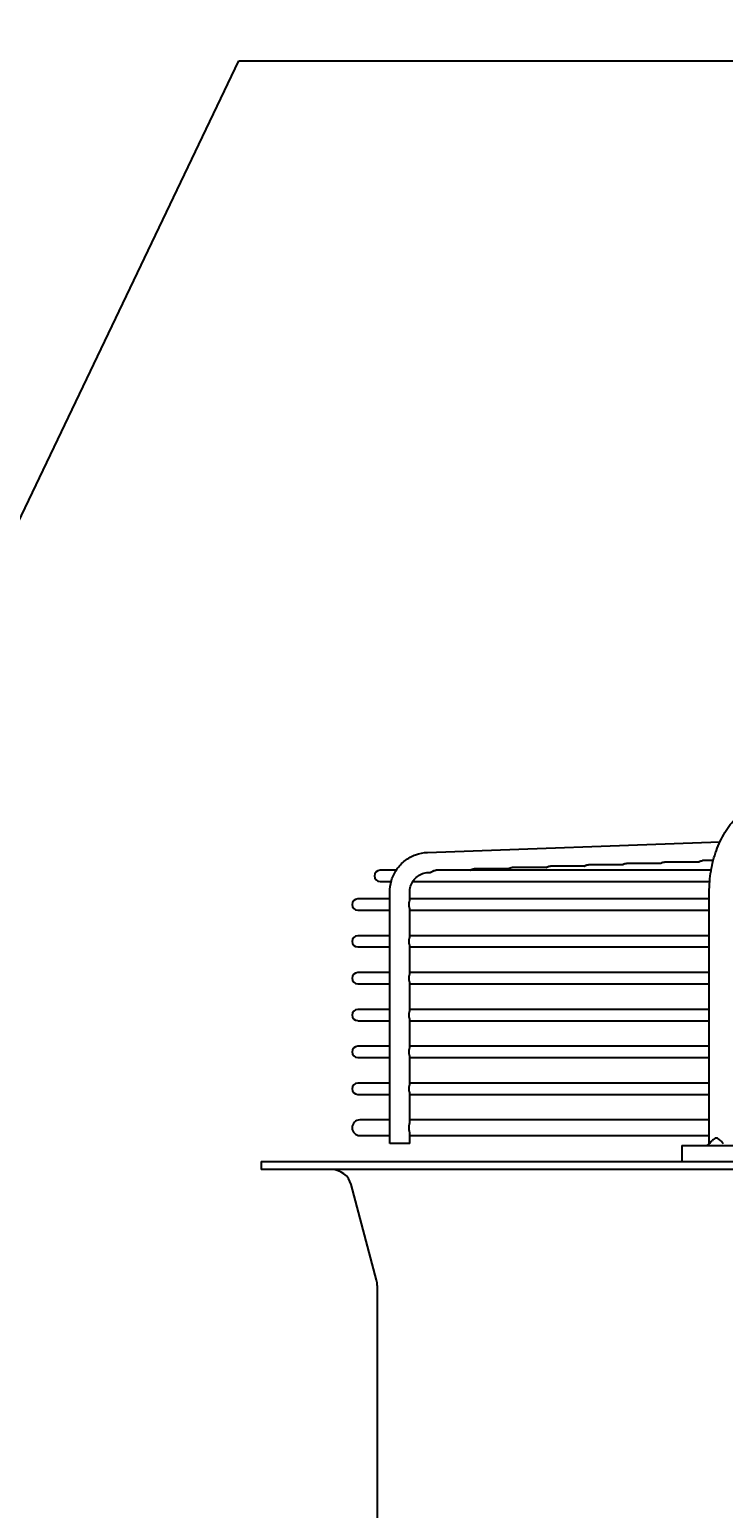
# Model space of a CAD drawing. Header units: millimetres. Extents: x 16200 to 32328, y 19251 to 29476.
# Drawn here: x 16529.91 to 16536.73, y 19600.61 to 19615.15 of the extents above; entities that cross this region are included whole.
import ezdxf

# ---------------------------------------------------------------- set-up
doc = ezdxf.new("R2010")
doc.units = ezdxf.units.MM
doc.header["$LTSCALE"] = 5
doc.layers.add('UNIT', color=6, linetype='Continuous')
doc.layers.add('WS-NO-CONTROL', color=3, linetype='Continuous')
doc.styles.add('SUBMITTAL', font='romans.shx', dxfattribs={"width": 0.75})
doc.dimstyles.new('SUBMITTAL', dxfattribs={"dimtxt": 0.09375, "dimasz": 0.09375, "dimexe": 0.03125, "dimexo": 0.0625, "dimgap": 0.0625, "dimtad": 0, "dimdec": 4, "dimzin": 4, "dimdsep": 46, "dimlunit": 4, "dimtxsty": 'SUBMITTAL', "dimcen": 0.09375, "dimclre": 6, "dimadec": 0, "dimazin": 0, "dimtfac": 1, "dimtdec": 0, "dimtofl": 0, "dimtmove": 0, "dimatfit": 3, "dimfxl": 0, "dimfrac": 2, "dimtolj": 1, "dimtzin": 4, "dimarcsym": 0})

# ---------------------------------------------------------------- blocks, each defined once
blk = doc.blocks.new('*D114')
at = {"layer": 'WS-NO-CONTROL', "color": 6, "lineweight": -2}
for p, q in [((16518.623, 19596.089), (16518.623, 19622.446)), ((16525.393, 19595.712), (16525.393, 19622.446))]:
    blk.add_line(p, q, dxfattribs=at)
at = {"layer": 'WS-NO-CONTROL', "color": 3, "lineweight": -2}
for p, q in [((16514.073, 19619.846), (16509.523, 19619.846)), ((16529.943, 19619.846), (16534.493, 19619.846))]:
    blk.add_line(p, q, dxfattribs=at)
at = {"layer": 'WS-NO-CONTROL', "color": 3}
for points in [[(16514.073, 19620.604), (16514.073, 19619.088), (16518.623, 19619.846)], [(16529.943, 19620.604), (16529.943, 19619.088), (16525.393, 19619.846)]]:
    blk.add_solid(points, dxfattribs=at)
at = {"layer": 'WS-NO-CONTROL', "color": 3, "insert": (16498.473, 19619.846), "char_height": 4.55, "attachment_point": 5, "style": 'SUBMITTAL'}
blk.add_mtext('\\A1;6 3/4"', dxfattribs=at)

msp = doc.modelspace()

# ---------------------------------------------------------------- linework, layer by layer
at = {"layer": 'UNIT'}
for p, q in [((16533.823, 19607.0623), (16536.6982, 19607.1663)), ((16533.5171, 19606.8869), (16533.3586, 19606.8869)), ((16533.8301, 19606.8656), (16533.8523, 19606.8664)), ((16536.6118, 19606.8869), (16533.9087, 19606.8869)), ((16534.6164, 19606.9004), (16534.2829, 19606.9004)), ((16534.9906, 19606.9139), (16534.6571, 19606.9139)), ((16535.3647, 19606.9274), (16535.0313, 19606.9274)), ((16535.7389, 19606.9409), (16535.4055, 19606.9409)), ((16536.1131, 19606.9544), (16535.7797, 19606.9544)), ((16536.4873, 19606.9679), (16536.1539, 19606.9679)), ((16536.6323, 19606.9814), (16536.5281, 19606.9814)), ((16533.3586, 19606.7767), (16533.4676, 19606.7767)), ((16533.6803, 19606.7767), (16536.5975, 19606.7767)), ((16533.4529, 19606.605), (16533.1381, 19606.605)), ((16533.4529, 19604.1995), (16533.4529, 19606.6689)), ((16533.6497, 19606.589), (16533.6497, 19606.6689)), ((16536.593, 19606.605), (16533.6497, 19606.605)), ((16536.593, 19604.1995), (16536.593, 19606.6689)), ((16533.1381, 19606.4948), (16533.4529, 19606.4948)), ((16533.6497, 19606.2268), (16533.6497, 19606.5107)), ((16533.6497, 19606.4948), (16536.593, 19606.4948)), ((16533.4529, 19606.2428), (16533.1381, 19606.2428)), ((16533.1381, 19606.1326), (16533.4529, 19606.1326)), ((16536.593, 19606.2428), (16533.6497, 19606.2428)), ((16533.6497, 19605.8646), (16533.6497, 19606.1485)), ((16533.6497, 19606.1326), (16536.593, 19606.1326)), ((16533.4529, 19605.8806), (16533.1381, 19605.8806)), ((16536.593, 19605.8806), (16533.6497, 19605.8806)), ((16533.1381, 19605.7704), (16533.4529, 19605.7704)), ((16533.6497, 19605.5024), (16533.6497, 19605.7863)), ((16533.6497, 19605.7704), (16536.593, 19605.7704)), ((16533.4529, 19605.5184), (16533.1381, 19605.5184)), ((16533.1381, 19605.4081), (16533.4529, 19605.4081)), ((16536.593, 19605.5184), (16533.6497, 19605.5184)), ((16533.6497, 19605.1402), (16533.6497, 19605.4241)), ((16533.6497, 19605.4081), (16536.593, 19605.4081)), ((16533.4529, 19605.1562), (16533.1381, 19605.1562)), ((16536.593, 19605.1562), (16533.6497, 19605.1562)), ((16533.1381, 19605.0459), (16533.4529, 19605.0459)), ((16533.6497, 19604.778), (16533.6497, 19605.0619)), ((16533.6497, 19605.0459), (16536.593, 19605.0459)), ((16533.4529, 19604.794), (16533.1381, 19604.794)), ((16533.1381, 19604.6837), (16533.4529, 19604.6837)), ((16536.593, 19604.794), (16533.6497, 19604.794)), ((16533.6497, 19604.4023), (16533.6497, 19604.6997)), ((16533.6497, 19604.6837), (16536.593, 19604.6837)), ((16533.4529, 19604.4318), (16533.1598, 19604.4318)), ((16536.593, 19604.4318), (16533.6497, 19604.4318)), ((16533.1598, 19604.2782), (16533.4529, 19604.2782)), ((16533.6497, 19604.1995), (16533.6497, 19604.3077)), ((16533.6497, 19604.2782), (16536.593, 19604.2782)), ((16533.6497, 19604.1995), (16533.4529, 19604.1995)), ((16536.3231, 19604.1798), (16538.5502, 19604.1798)), ((16536.3231, 19604.1798), (16536.3231, 19604.0223)), ((16532.1893, 19604.0223), (16565.9294, 19604.0223)), ((16532.1893, 19604.0223), (16532.1893, 19603.9436)), ((16565.9294, 19603.9436), (16532.1893, 19603.9436)), ((16533.3244, 19602.8558), (16533.0733, 19603.7974)), ((16533.331, 19602.8051), (16533.331, 19600.0641))]:
    msp.add_line(p, q, dxfattribs=at)
for centre, radius, start, end in [((16533.3586, 19606.8318), 0.0551, 90, 270), ((16533.1381, 19606.5499), 0.0551, 90, 270), ((16533.1381, 19606.1877), 0.0551, 90, 270), ((16533.1381, 19605.8255), 0.0551, 90, 270), ((16533.1381, 19605.4633), 0.0551, 90, 270), ((16533.1381, 19605.1011), 0.0551, 90, 270), ((16533.1381, 19604.7389), 0.0551, 90, 270), ((16533.1598, 19604.355), 0.0768, 90, 270), ((16532.8831, 19603.7467), 0.1969, 14.93142, 90), ((16533.1342, 19602.8051), 0.1969, 0, 14.93142)]:
    msp.add_arc(centre, radius, start, end, dxfattribs=at)
for points, knots in [([(16536.593, 19606.6689), (16536.593, 19606.7044), (16536.5945, 19606.7403), (16536.5974, 19606.7757), (16536.6004, 19606.8112), (16536.6048, 19606.8461), (16536.6107, 19606.8808), (16536.6167, 19606.9154), (16536.6241, 19606.9498), (16536.6328, 19606.9833), (16536.6416, 19607.0167), (16536.6517, 19607.0493), (16536.6632, 19607.081), (16536.6746, 19607.1128), (16536.6875, 19607.1438), (16536.7016, 19607.1734), (16536.7156, 19607.203), (16536.7308, 19607.2313), (16536.7472, 19607.2583), (16536.7637, 19607.2854), (16536.7813, 19607.3112), (16536.7999, 19607.3354), (16536.8185, 19607.3595), (16536.8379, 19607.382), (16536.8584, 19607.4029), (16536.8788, 19607.4237), (16536.9002, 19607.443), (16536.9223, 19607.4603), (16536.9443, 19607.4777), (16536.967, 19607.4931), (16536.9903, 19607.5066), (16537.0136, 19607.5201), (16537.0377, 19607.5318), (16537.062, 19607.5413), (16537.0863, 19607.5509), (16537.1108, 19607.5583), (16537.1357, 19607.5638), (16537.1607, 19607.5692), (16537.186, 19607.5726), (16537.2111, 19607.5738)], [0, 0, 0, 0, 0.076921, 0.076921, 0.076921, 0.1538421, 0.1538421, 0.1538421, 0.2307631, 0.2307631, 0.2307631, 0.3076842, 0.3076842, 0.3076842, 0.3846052, 0.3846052, 0.3846052, 0.4615263, 0.4615263, 0.4615263, 0.5384473, 0.5384473, 0.5384473, 0.6153684, 0.6153684, 0.6153684, 0.6922894, 0.6922894, 0.6922894, 0.7692105, 0.7692105, 0.7692105, 0.8461315, 0.8461315, 0.8461315, 0.9230526, 0.9230526, 0.9230526, 1, 1, 1, 1]), ([(16533.4529, 19606.6689), (16533.4529, 19606.7088), (16533.4589, 19606.7488), (16533.4823, 19606.8252), (16533.4997, 19606.8616), (16533.5446, 19606.9274), (16533.572, 19606.9569), (16533.6345, 19607.006), (16533.6696, 19607.0256), (16533.744, 19607.0531), (16533.7834, 19607.0609), (16533.823, 19607.0623)], [1.5707963, 1.5707963, 1.5707963, 1.5707963, 1.8779743, 1.8779743, 2.1851522, 2.1851522, 2.4923302, 2.4923302, 2.7995081, 2.7995081, 3.1066861, 3.1066861, 3.1066861, 3.1066861]), ([(16533.6497, 19606.6689), (16533.6497, 19606.6894), (16533.6528, 19606.7098), (16533.6647, 19606.7488), (16533.6736, 19606.7672), (16533.696, 19606.8001), (16533.7096, 19606.8147), (16533.7402, 19606.8387), (16533.7571, 19606.8481), (16533.7927, 19606.8612), (16533.8114, 19606.8649), (16533.8301, 19606.8656)], [1.5707963, 1.5707963, 1.5707963, 1.5707963, 1.8779743, 1.8779743, 2.1851522, 2.1851522, 2.4923302, 2.4923302, 2.7995081, 2.7995081, 3.1066861, 3.1066861, 3.1066861, 3.1066861]), ([(16533.8523, 19606.8664), (16533.8525, 19606.8664), (16533.8527, 19606.8664), (16533.8529, 19606.8664), (16533.8531, 19606.8665), (16533.8534, 19606.8665), (16533.8537, 19606.8666), (16533.8542, 19606.8667), (16533.8548, 19606.8668), (16533.8555, 19606.867), (16533.8561, 19606.8672), (16533.8568, 19606.8675), (16533.8575, 19606.8678), (16533.8582, 19606.8681), (16533.8589, 19606.8684), (16533.8597, 19606.8688), (16533.8604, 19606.8692), (16533.8612, 19606.8696), (16533.862, 19606.8701), (16533.8628, 19606.8705), (16533.8637, 19606.871), (16533.8645, 19606.8715), (16533.8654, 19606.8719), (16533.8663, 19606.8724), (16533.8672, 19606.8729), (16533.868, 19606.8735), (16533.8689, 19606.874), (16533.8699, 19606.8745), (16533.8708, 19606.875), (16533.8717, 19606.8755), (16533.8727, 19606.876), (16533.8736, 19606.8766), (16533.8745, 19606.8771), (16533.8755, 19606.8776), (16533.8765, 19606.8781), (16533.8774, 19606.8786), (16533.8784, 19606.879), (16533.8794, 19606.8795), (16533.8804, 19606.88), (16533.8814, 19606.8804), (16533.8823, 19606.8809), (16533.8833, 19606.8813), (16533.8843, 19606.8817), (16533.8853, 19606.8821), (16533.8863, 19606.8825), (16533.8873, 19606.8829), (16533.8883, 19606.8832), (16533.8894, 19606.8836), (16533.8904, 19606.8839), (16533.8914, 19606.8842), (16533.8924, 19606.8845), (16533.8934, 19606.8848), (16533.8944, 19606.8851), (16533.8954, 19606.8853), (16533.8964, 19606.8855), (16533.8974, 19606.8858), (16533.8985, 19606.886), (16533.8995, 19606.8861), (16533.9005, 19606.8863), (16533.9015, 19606.8864), (16533.9025, 19606.8866), (16533.9035, 19606.8867), (16533.9044, 19606.8868), (16533.9054, 19606.8868), (16533.9064, 19606.8869), (16533.9074, 19606.8869), (16533.9083, 19606.8869), (16533.9085, 19606.8869), (16533.9086, 19606.8869), (16533.9087, 19606.8869)], [0.00401292, 0.00401292, 0.00401292, 0.00401292, 0.01219512, 0.01219512, 0.01219512, 0.02439024, 0.02439024, 0.02439024, 0.04878049, 0.04878049, 0.04878049, 0.07317073, 0.07317073, 0.07317073, 0.09756098, 0.09756098, 0.09756098, 0.12195122, 0.12195122, 0.12195122, 0.14634146, 0.14634146, 0.14634146, 0.17073171, 0.17073171, 0.17073171, 0.19512195, 0.19512195, 0.19512195, 0.2195122, 0.2195122, 0.2195122, 0.24390244, 0.24390244, 0.24390244, 0.26829268, 0.26829268, 0.26829268, 0.29268293, 0.29268293, 0.29268293, 0.31707317, 0.31707317, 0.31707317, 0.34146341, 0.34146341, 0.34146341, 0.36585366, 0.36585366, 0.36585366, 0.3902439, 0.3902439, 0.3902439, 0.41463415, 0.41463415, 0.41463415, 0.43902439, 0.43902439, 0.43902439, 0.46341463, 0.46341463, 0.46341463, 0.48780488, 0.48780488, 0.48780488, 0.51219512, 0.51219512, 0.51219512, 0.51549915, 0.51549915, 0.51549915, 0.51549915]), ([(16534.2422, 19606.8869), (16534.2428, 19606.8873), (16534.2434, 19606.8876), (16534.2441, 19606.888), (16534.245, 19606.8885), (16534.2459, 19606.889), (16534.2469, 19606.8896), (16534.2478, 19606.8901), (16534.2488, 19606.8906), (16534.2497, 19606.8911), (16534.2507, 19606.8916), (16534.2516, 19606.8921), (16534.2526, 19606.8925), (16534.2536, 19606.893), (16534.2546, 19606.8935), (16534.2556, 19606.8939), (16534.2566, 19606.8944), (16534.2575, 19606.8948), (16534.2585, 19606.8952), (16534.2595, 19606.8956), (16534.2605, 19606.896), (16534.2615, 19606.8964), (16534.2626, 19606.8967), (16534.2636, 19606.8971), (16534.2646, 19606.8974), (16534.2656, 19606.8977), (16534.2666, 19606.898), (16534.2676, 19606.8983), (16534.2686, 19606.8986), (16534.2696, 19606.8988), (16534.2706, 19606.899), (16534.2716, 19606.8993), (16534.2726, 19606.8995), (16534.2737, 19606.8996), (16534.2747, 19606.8998), (16534.2757, 19606.8999), (16534.2767, 19606.9001), (16534.2776, 19606.9002), (16534.2786, 19606.9003), (16534.2796, 19606.9003), (16534.2806, 19606.9004), (16534.2816, 19606.9004), (16534.2825, 19606.9004), (16534.2827, 19606.9004), (16534.2828, 19606.9004), (16534.2829, 19606.9004)], [0.1782737, 0.1782737, 0.1782737, 0.1782737, 0.19512195, 0.19512195, 0.19512195, 0.2195122, 0.2195122, 0.2195122, 0.24390244, 0.24390244, 0.24390244, 0.26829268, 0.26829268, 0.26829268, 0.29268293, 0.29268293, 0.29268293, 0.31707317, 0.31707317, 0.31707317, 0.34146341, 0.34146341, 0.34146341, 0.36585366, 0.36585366, 0.36585366, 0.3902439, 0.3902439, 0.3902439, 0.41463415, 0.41463415, 0.41463415, 0.43902439, 0.43902439, 0.43902439, 0.46341463, 0.46341463, 0.46341463, 0.48780488, 0.48780488, 0.48780488, 0.51219512, 0.51219512, 0.51219512, 0.5155129, 0.5155129, 0.5155129, 0.5155129]), ([(16534.6164, 19606.9004), (16534.617, 19606.9008), (16534.6177, 19606.9012), (16534.6183, 19606.9015), (16534.6192, 19606.902), (16534.6201, 19606.9026), (16534.6211, 19606.9031), (16534.622, 19606.9036), (16534.623, 19606.9041), (16534.6239, 19606.9046), (16534.6249, 19606.9051), (16534.6259, 19606.9056), (16534.6268, 19606.906), (16534.6278, 19606.9065), (16534.6288, 19606.907), (16534.6298, 19606.9074), (16534.6308, 19606.9079), (16534.6318, 19606.9083), (16534.6328, 19606.9087), (16534.6338, 19606.9091), (16534.6348, 19606.9095), (16534.6358, 19606.9099), (16534.6368, 19606.9102), (16534.6378, 19606.9106), (16534.6388, 19606.9109), (16534.6398, 19606.9112), (16534.6408, 19606.9115), (16534.6418, 19606.9118), (16534.6428, 19606.9121), (16534.6438, 19606.9123), (16534.6448, 19606.9125), (16534.6458, 19606.9128), (16534.6468, 19606.9129), (16534.6479, 19606.9131), (16534.6489, 19606.9133), (16534.6499, 19606.9134), (16534.6508, 19606.9136), (16534.6518, 19606.9137), (16534.6528, 19606.9138), (16534.6538, 19606.9138), (16534.6548, 19606.9139), (16534.6558, 19606.9139), (16534.6567, 19606.9139), (16534.6569, 19606.9139), (16534.657, 19606.9139), (16534.6571, 19606.9139)], [0.17792949, 0.17792949, 0.17792949, 0.17792949, 0.19512195, 0.19512195, 0.19512195, 0.2195122, 0.2195122, 0.2195122, 0.24390244, 0.24390244, 0.24390244, 0.26829268, 0.26829268, 0.26829268, 0.29268293, 0.29268293, 0.29268293, 0.31707317, 0.31707317, 0.31707317, 0.34146341, 0.34146341, 0.34146341, 0.36585366, 0.36585366, 0.36585366, 0.3902439, 0.3902439, 0.3902439, 0.41463415, 0.41463415, 0.41463415, 0.43902439, 0.43902439, 0.43902439, 0.46341463, 0.46341463, 0.46341463, 0.48780488, 0.48780488, 0.48780488, 0.51219512, 0.51219512, 0.51219512, 0.51552666, 0.51552666, 0.51552666, 0.51552666]), ([(16534.9906, 19606.9139), (16534.9912, 19606.9143), (16534.9919, 19606.9147), (16534.9925, 19606.915), (16534.9934, 19606.9156), (16534.9944, 19606.9161), (16534.9953, 19606.9166), (16534.9962, 19606.9171), (16534.9972, 19606.9176), (16534.9981, 19606.9181), (16534.9991, 19606.9186), (16535.0001, 19606.9191), (16535.001, 19606.9196), (16535.002, 19606.92), (16535.003, 19606.9205), (16535.004, 19606.9209), (16535.005, 19606.9214), (16535.006, 19606.9218), (16535.007, 19606.9222), (16535.008, 19606.9226), (16535.009, 19606.923), (16535.01, 19606.9234), (16535.011, 19606.9237), (16535.012, 19606.9241), (16535.013, 19606.9244), (16535.014, 19606.9247), (16535.015, 19606.925), (16535.016, 19606.9253), (16535.017, 19606.9256), (16535.018, 19606.9258), (16535.019, 19606.926), (16535.02, 19606.9262), (16535.021, 19606.9264), (16535.0221, 19606.9266), (16535.0231, 19606.9268), (16535.0241, 19606.9269), (16535.025, 19606.927), (16535.026, 19606.9272), (16535.027, 19606.9273), (16535.028, 19606.9273), (16535.029, 19606.9274), (16535.03, 19606.9274), (16535.0309, 19606.9274), (16535.031, 19606.9274), (16535.0312, 19606.9274), (16535.0313, 19606.9274)], [0.17758438, 0.17758438, 0.17758438, 0.17758438, 0.19512195, 0.19512195, 0.19512195, 0.2195122, 0.2195122, 0.2195122, 0.24390244, 0.24390244, 0.24390244, 0.26829268, 0.26829268, 0.26829268, 0.29268293, 0.29268293, 0.29268293, 0.31707317, 0.31707317, 0.31707317, 0.34146341, 0.34146341, 0.34146341, 0.36585366, 0.36585366, 0.36585366, 0.3902439, 0.3902439, 0.3902439, 0.41463415, 0.41463415, 0.41463415, 0.43902439, 0.43902439, 0.43902439, 0.46341463, 0.46341463, 0.46341463, 0.48780488, 0.48780488, 0.48780488, 0.51219512, 0.51219512, 0.51219512, 0.51554043, 0.51554043, 0.51554043, 0.51554043]), ([(16535.3647, 19606.9274), (16535.3654, 19606.9278), (16535.3661, 19606.9282), (16535.3667, 19606.9286), (16535.3676, 19606.9291), (16535.3686, 19606.9296), (16535.3695, 19606.9301), (16535.3705, 19606.9306), (16535.3714, 19606.9311), (16535.3724, 19606.9316), (16535.3733, 19606.9321), (16535.3743, 19606.9326), (16535.3753, 19606.9331), (16535.3762, 19606.9335), (16535.3772, 19606.934), (16535.3782, 19606.9344), (16535.3792, 19606.9349), (16535.3802, 19606.9353), (16535.3812, 19606.9357), (16535.3822, 19606.9361), (16535.3832, 19606.9365), (16535.3842, 19606.9369), (16535.3852, 19606.9372), (16535.3862, 19606.9376), (16535.3872, 19606.9379), (16535.3882, 19606.9382), (16535.3892, 19606.9385), (16535.3902, 19606.9388), (16535.3912, 19606.9391), (16535.3922, 19606.9393), (16535.3932, 19606.9395), (16535.3942, 19606.9397), (16535.3952, 19606.9399), (16535.3962, 19606.9401), (16535.3973, 19606.9403), (16535.3983, 19606.9404), (16535.3992, 19606.9405), (16535.4002, 19606.9407), (16535.4012, 19606.9407), (16535.4022, 19606.9408), (16535.4032, 19606.9409), (16535.4041, 19606.9409), (16535.4051, 19606.9409), (16535.4052, 19606.9409), (16535.4054, 19606.9409), (16535.4055, 19606.9409)], [0.17723839, 0.17723839, 0.17723839, 0.17723839, 0.19512195, 0.19512195, 0.19512195, 0.2195122, 0.2195122, 0.2195122, 0.24390244, 0.24390244, 0.24390244, 0.26829268, 0.26829268, 0.26829268, 0.29268293, 0.29268293, 0.29268293, 0.31707317, 0.31707317, 0.31707317, 0.34146341, 0.34146341, 0.34146341, 0.36585366, 0.36585366, 0.36585366, 0.3902439, 0.3902439, 0.3902439, 0.41463415, 0.41463415, 0.41463415, 0.43902439, 0.43902439, 0.43902439, 0.46341463, 0.46341463, 0.46341463, 0.48780488, 0.48780488, 0.48780488, 0.51219512, 0.51219512, 0.51219512, 0.5155542, 0.5155542, 0.5155542, 0.5155542]), ([(16535.7389, 19606.9409), (16535.7396, 19606.9413), (16535.7403, 19606.9417), (16535.7409, 19606.9421), (16535.7419, 19606.9426), (16535.7428, 19606.9431), (16535.7437, 19606.9436), (16535.7447, 19606.9441), (16535.7456, 19606.9446), (16535.7466, 19606.9451), (16535.7475, 19606.9456), (16535.7485, 19606.9461), (16535.7495, 19606.9466), (16535.7504, 19606.947), (16535.7514, 19606.9475), (16535.7524, 19606.9479), (16535.7534, 19606.9484), (16535.7544, 19606.9488), (16535.7554, 19606.9492), (16535.7564, 19606.9496), (16535.7574, 19606.95), (16535.7584, 19606.9504), (16535.7594, 19606.9507), (16535.7604, 19606.9511), (16535.7614, 19606.9514), (16535.7624, 19606.9517), (16535.7634, 19606.952), (16535.7644, 19606.9523), (16535.7654, 19606.9526), (16535.7664, 19606.9528), (16535.7674, 19606.953), (16535.7684, 19606.9532), (16535.7694, 19606.9534), (16535.7704, 19606.9536), (16535.7714, 19606.9538), (16535.7724, 19606.9539), (16535.7734, 19606.954), (16535.7744, 19606.9542), (16535.7754, 19606.9542), (16535.7764, 19606.9543), (16535.7774, 19606.9544), (16535.7783, 19606.9544), (16535.7793, 19606.9544), (16535.7794, 19606.9544), (16535.7796, 19606.9544), (16535.7797, 19606.9544)], [0.17689154, 0.17689154, 0.17689154, 0.17689154, 0.19512195, 0.19512195, 0.19512195, 0.2195122, 0.2195122, 0.2195122, 0.24390244, 0.24390244, 0.24390244, 0.26829268, 0.26829268, 0.26829268, 0.29268293, 0.29268293, 0.29268293, 0.31707317, 0.31707317, 0.31707317, 0.34146341, 0.34146341, 0.34146341, 0.36585366, 0.36585366, 0.36585366, 0.3902439, 0.3902439, 0.3902439, 0.41463415, 0.41463415, 0.41463415, 0.43902439, 0.43902439, 0.43902439, 0.46341463, 0.46341463, 0.46341463, 0.48780488, 0.48780488, 0.48780488, 0.51219512, 0.51219512, 0.51219512, 0.51556798, 0.51556798, 0.51556798, 0.51556798]), ([(16536.1131, 19606.9544), (16536.1138, 19606.9548), (16536.1145, 19606.9552), (16536.1152, 19606.9556), (16536.1161, 19606.9561), (16536.117, 19606.9566), (16536.1179, 19606.9571), (16536.1189, 19606.9576), (16536.1198, 19606.9581), (16536.1208, 19606.9586), (16536.1217, 19606.9591), (16536.1227, 19606.9596), (16536.1237, 19606.9601), (16536.1247, 19606.9605), (16536.1256, 19606.961), (16536.1266, 19606.9614), (16536.1276, 19606.9619), (16536.1286, 19606.9623), (16536.1296, 19606.9627), (16536.1306, 19606.9631), (16536.1316, 19606.9635), (16536.1326, 19606.9639), (16536.1336, 19606.9642), (16536.1346, 19606.9646), (16536.1356, 19606.9649), (16536.1366, 19606.9652), (16536.1376, 19606.9655), (16536.1386, 19606.9658), (16536.1396, 19606.966), (16536.1406, 19606.9663), (16536.1416, 19606.9665), (16536.1426, 19606.9667), (16536.1436, 19606.9669), (16536.1446, 19606.9671), (16536.1456, 19606.9673), (16536.1466, 19606.9674), (16536.1476, 19606.9675), (16536.1486, 19606.9677), (16536.1496, 19606.9677), (16536.1506, 19606.9678), (16536.1516, 19606.9679), (16536.1525, 19606.9679), (16536.1535, 19606.9679), (16536.1536, 19606.9679), (16536.1538, 19606.9679), (16536.1539, 19606.9679)], [0.17654387, 0.17654387, 0.17654387, 0.17654387, 0.19512195, 0.19512195, 0.19512195, 0.2195122, 0.2195122, 0.2195122, 0.24390244, 0.24390244, 0.24390244, 0.26829268, 0.26829268, 0.26829268, 0.29268293, 0.29268293, 0.29268293, 0.31707317, 0.31707317, 0.31707317, 0.34146341, 0.34146341, 0.34146341, 0.36585366, 0.36585366, 0.36585366, 0.3902439, 0.3902439, 0.3902439, 0.41463415, 0.41463415, 0.41463415, 0.43902439, 0.43902439, 0.43902439, 0.46341463, 0.46341463, 0.46341463, 0.48780488, 0.48780488, 0.48780488, 0.51219512, 0.51219512, 0.51219512, 0.51558176, 0.51558176, 0.51558176, 0.51558176]), ([(16536.4873, 19606.9679), (16536.488, 19606.9683), (16536.4887, 19606.9687), (16536.4894, 19606.9691), (16536.4903, 19606.9696), (16536.4912, 19606.9701), (16536.4922, 19606.9706), (16536.4931, 19606.9711), (16536.494, 19606.9716), (16536.495, 19606.9721), (16536.496, 19606.9726), (16536.4969, 19606.9731), (16536.4979, 19606.9736), (16536.4989, 19606.9741), (16536.4999, 19606.9745), (16536.5008, 19606.975), (16536.5018, 19606.9754), (16536.5028, 19606.9758), (16536.5038, 19606.9762), (16536.5048, 19606.9766), (16536.5058, 19606.977), (16536.5068, 19606.9774), (16536.5078, 19606.9777), (16536.5088, 19606.9781), (16536.5098, 19606.9784), (16536.5108, 19606.9787), (16536.5118, 19606.979), (16536.5128, 19606.9793), (16536.5138, 19606.9795), (16536.5148, 19606.9798), (16536.5158, 19606.98), (16536.5168, 19606.9802), (16536.5178, 19606.9804), (16536.5188, 19606.9806), (16536.5198, 19606.9808), (16536.5208, 19606.9809), (16536.5218, 19606.981), (16536.5228, 19606.9811), (16536.5238, 19606.9812), (16536.5248, 19606.9813), (16536.5258, 19606.9814), (16536.5267, 19606.9814), (16536.5277, 19606.9814), (16536.5278, 19606.9814), (16536.5279, 19606.9814), (16536.5281, 19606.9814)], [0.1761954, 0.1761954, 0.1761954, 0.1761954, 0.19512195, 0.19512195, 0.19512195, 0.2195122, 0.2195122, 0.2195122, 0.24390244, 0.24390244, 0.24390244, 0.26829268, 0.26829268, 0.26829268, 0.29268293, 0.29268293, 0.29268293, 0.31707317, 0.31707317, 0.31707317, 0.34146341, 0.34146341, 0.34146341, 0.36585366, 0.36585366, 0.36585366, 0.3902439, 0.3902439, 0.3902439, 0.41463415, 0.41463415, 0.41463415, 0.43902439, 0.43902439, 0.43902439, 0.46341463, 0.46341463, 0.46341463, 0.48780488, 0.48780488, 0.48780488, 0.51219512, 0.51219512, 0.51219512, 0.51559553, 0.51559553, 0.51559553, 0.51559553]), ([(16533.6427, 19606.5499), (16533.6427, 19606.5509), (16533.6428, 19606.5529), (16533.6429, 19606.5559), (16533.6432, 19606.5588), (16533.6435, 19606.5618), (16533.6439, 19606.5646), (16533.6444, 19606.5674), (16533.645, 19606.5701), (16533.6456, 19606.5728), (16533.6463, 19606.5753), (16533.6469, 19606.5777), (16533.6476, 19606.58), (16533.6483, 19606.5821), (16533.6488, 19606.5841), (16533.6493, 19606.5859), (16533.6496, 19606.5875), (16533.6497, 19606.5885), (16533.6497, 19606.589), (16533.6497, 19606.589)], [0, 0, 0, 0, 0.04761905, 0.0952381, 0.14285714, 0.19047619, 0.23809524, 0.28571429, 0.33333333, 0.38095238, 0.42857143, 0.47619048, 0.52380952, 0.57142857, 0.61904762, 0.66666667, 0.71428571, 0.76190476, 0.76755733, 0.76755733, 0.76755733, 0.76755733]), ([(16533.6497, 19606.5107), (16533.6497, 19606.5108), (16533.6497, 19606.5113), (16533.6496, 19606.5122), (16533.6493, 19606.5138), (16533.6488, 19606.5156), (16533.6483, 19606.5176), (16533.6476, 19606.5198), (16533.6469, 19606.522), (16533.6463, 19606.5245), (16533.6456, 19606.527), (16533.645, 19606.5296), (16533.6444, 19606.5323), (16533.6439, 19606.5351), (16533.6435, 19606.538), (16533.6432, 19606.5409), (16533.6429, 19606.5439), (16533.6428, 19606.5469), (16533.6427, 19606.5489), (16533.6427, 19606.5499)], [0.23243408, 0.23243408, 0.23243408, 0.23243408, 0.23809524, 0.28571429, 0.33333333, 0.38095238, 0.42857143, 0.47619048, 0.52380952, 0.57142857, 0.61904762, 0.66666667, 0.71428571, 0.76190476, 0.80952381, 0.85714286, 0.9047619, 0.95238095, 1, 1, 1, 1]), ([(16533.6427, 19606.1877), (16533.6427, 19606.1887), (16533.6428, 19606.1907), (16533.6429, 19606.1937), (16533.6432, 19606.1966), (16533.6435, 19606.1995), (16533.6439, 19606.2024), (16533.6444, 19606.2052), (16533.645, 19606.2079), (16533.6456, 19606.2106), (16533.6463, 19606.2131), (16533.6469, 19606.2155), (16533.6476, 19606.2178), (16533.6483, 19606.2199), (16533.6488, 19606.2219), (16533.6493, 19606.2237), (16533.6496, 19606.2253), (16533.6497, 19606.2263), (16533.6497, 19606.2268), (16533.6497, 19606.2268)], [0, 0, 0, 0, 0.04761905, 0.0952381, 0.14285714, 0.19047619, 0.23809524, 0.28571429, 0.33333333, 0.38095238, 0.42857143, 0.47619048, 0.52380952, 0.57142857, 0.61904762, 0.66666667, 0.71428571, 0.76190476, 0.76755733, 0.76755733, 0.76755733, 0.76755733]), ([(16533.6497, 19606.1485), (16533.6497, 19606.1486), (16533.6497, 19606.1491), (16533.6496, 19606.15), (16533.6493, 19606.1516), (16533.6488, 19606.1534), (16533.6483, 19606.1554), (16533.6476, 19606.1576), (16533.6469, 19606.1598), (16533.6463, 19606.1623), (16533.6456, 19606.1648), (16533.645, 19606.1674), (16533.6444, 19606.1701), (16533.6439, 19606.1729), (16533.6435, 19606.1758), (16533.6432, 19606.1787), (16533.6429, 19606.1817), (16533.6428, 19606.1847), (16533.6427, 19606.1867), (16533.6427, 19606.1877)], [0.23243408, 0.23243408, 0.23243408, 0.23243408, 0.23809524, 0.28571429, 0.33333333, 0.38095238, 0.42857143, 0.47619048, 0.52380952, 0.57142857, 0.61904762, 0.66666667, 0.71428571, 0.76190476, 0.80952381, 0.85714286, 0.9047619, 0.95238095, 1, 1, 1, 1]), ([(16533.6427, 19605.8255), (16533.6427, 19605.8265), (16533.6428, 19605.8285), (16533.6429, 19605.8315), (16533.6432, 19605.8344), (16533.6435, 19605.8373), (16533.6439, 19605.8402), (16533.6444, 19605.843), (16533.645, 19605.8457), (16533.6456, 19605.8484), (16533.6463, 19605.8509), (16533.6469, 19605.8533), (16533.6476, 19605.8556), (16533.6483, 19605.8577), (16533.6488, 19605.8597), (16533.6493, 19605.8615), (16533.6496, 19605.8631), (16533.6497, 19605.8641), (16533.6497, 19605.8646), (16533.6497, 19605.8646)], [0, 0, 0, 0, 0.04761905, 0.0952381, 0.14285714, 0.19047619, 0.23809524, 0.28571429, 0.33333333, 0.38095238, 0.42857143, 0.47619048, 0.52380952, 0.57142857, 0.61904762, 0.66666667, 0.71428571, 0.76190476, 0.76755733, 0.76755733, 0.76755733, 0.76755733]), ([(16533.6497, 19605.7863), (16533.6497, 19605.7864), (16533.6497, 19605.7868), (16533.6496, 19605.7878), (16533.6493, 19605.7894), (16533.6488, 19605.7912), (16533.6483, 19605.7932), (16533.6476, 19605.7954), (16533.6469, 19605.7976), (16533.6463, 19605.8), (16533.6456, 19605.8026), (16533.645, 19605.8052), (16533.6444, 19605.8079), (16533.6439, 19605.8107), (16533.6435, 19605.8136), (16533.6432, 19605.8165), (16533.6429, 19605.8195), (16533.6428, 19605.8225), (16533.6427, 19605.8245), (16533.6427, 19605.8255)], [0.23243408, 0.23243408, 0.23243408, 0.23243408, 0.23809524, 0.28571429, 0.33333333, 0.38095238, 0.42857143, 0.47619048, 0.52380952, 0.57142857, 0.61904762, 0.66666667, 0.71428571, 0.76190476, 0.80952381, 0.85714286, 0.9047619, 0.95238095, 1, 1, 1, 1]), ([(16533.6427, 19605.4633), (16533.6427, 19605.4643), (16533.6428, 19605.4663), (16533.6429, 19605.4693), (16533.6432, 19605.4722), (16533.6435, 19605.4751), (16533.6439, 19605.478), (16533.6444, 19605.4808), (16533.645, 19605.4835), (16533.6456, 19605.4862), (16533.6463, 19605.4887), (16533.6469, 19605.4911), (16533.6476, 19605.4934), (16533.6483, 19605.4955), (16533.6488, 19605.4975), (16533.6493, 19605.4993), (16533.6496, 19605.5009), (16533.6497, 19605.5019), (16533.6497, 19605.5024), (16533.6497, 19605.5024)], [0, 0, 0, 0, 0.04761905, 0.0952381, 0.14285714, 0.19047619, 0.23809524, 0.28571429, 0.33333333, 0.38095238, 0.42857143, 0.47619048, 0.52380952, 0.57142857, 0.61904762, 0.66666667, 0.71428571, 0.76190476, 0.76755733, 0.76755733, 0.76755733, 0.76755733]), ([(16533.6497, 19605.4241), (16533.6497, 19605.4242), (16533.6497, 19605.4246), (16533.6496, 19605.4256), (16533.6493, 19605.4272), (16533.6488, 19605.429), (16533.6483, 19605.431), (16533.6476, 19605.4331), (16533.6469, 19605.4354), (16533.6463, 19605.4378), (16533.6456, 19605.4404), (16533.645, 19605.443), (16533.6444, 19605.4457), (16533.6439, 19605.4485), (16533.6435, 19605.4514), (16533.6432, 19605.4543), (16533.6429, 19605.4573), (16533.6428, 19605.4603), (16533.6427, 19605.4623), (16533.6427, 19605.4633)], [0.23243408, 0.23243408, 0.23243408, 0.23243408, 0.23809524, 0.28571429, 0.33333333, 0.38095238, 0.42857143, 0.47619048, 0.52380952, 0.57142857, 0.61904762, 0.66666667, 0.71428571, 0.76190476, 0.80952381, 0.85714286, 0.9047619, 0.95238095, 1, 1, 1, 1]), ([(16533.6427, 19605.1011), (16533.6427, 19605.1021), (16533.6428, 19605.1041), (16533.6429, 19605.1071), (16533.6432, 19605.11), (16533.6435, 19605.1129), (16533.6439, 19605.1158), (16533.6444, 19605.1186), (16533.645, 19605.1213), (16533.6456, 19605.1239), (16533.6463, 19605.1265), (16533.6469, 19605.1289), (16533.6476, 19605.1312), (16533.6483, 19605.1333), (16533.6488, 19605.1353), (16533.6493, 19605.1371), (16533.6496, 19605.1387), (16533.6497, 19605.1397), (16533.6497, 19605.1402), (16533.6497, 19605.1402)], [0, 0, 0, 0, 0.04761905, 0.0952381, 0.14285714, 0.19047619, 0.23809524, 0.28571429, 0.33333333, 0.38095238, 0.42857143, 0.47619048, 0.52380952, 0.57142857, 0.61904762, 0.66666667, 0.71428571, 0.76190476, 0.76755733, 0.76755733, 0.76755733, 0.76755733]), ([(16533.6497, 19605.0619), (16533.6497, 19605.062), (16533.6497, 19605.0624), (16533.6496, 19605.0634), (16533.6493, 19605.065), (16533.6488, 19605.0668), (16533.6483, 19605.0688), (16533.6476, 19605.0709), (16533.6469, 19605.0732), (16533.6463, 19605.0756), (16533.6456, 19605.0782), (16533.645, 19605.0808), (16533.6444, 19605.0835), (16533.6439, 19605.0863), (16533.6435, 19605.0892), (16533.6432, 19605.0921), (16533.6429, 19605.0951), (16533.6428, 19605.0981), (16533.6427, 19605.1001), (16533.6427, 19605.1011)], [0.23243408, 0.23243408, 0.23243408, 0.23243408, 0.23809524, 0.28571429, 0.33333333, 0.38095238, 0.42857143, 0.47619048, 0.52380952, 0.57142857, 0.61904762, 0.66666667, 0.71428571, 0.76190476, 0.80952381, 0.85714286, 0.9047619, 0.95238095, 1, 1, 1, 1]), ([(16533.6427, 19604.7389), (16533.6427, 19604.7399), (16533.6428, 19604.7419), (16533.6429, 19604.7448), (16533.6432, 19604.7478), (16533.6435, 19604.7507), (16533.6439, 19604.7536), (16533.6444, 19604.7564), (16533.645, 19604.7591), (16533.6456, 19604.7617), (16533.6463, 19604.7643), (16533.6469, 19604.7667), (16533.6476, 19604.769), (16533.6483, 19604.7711), (16533.6488, 19604.7731), (16533.6493, 19604.7749), (16533.6496, 19604.7765), (16533.6497, 19604.7775), (16533.6497, 19604.7779), (16533.6497, 19604.778)], [0, 0, 0, 0, 0.04761905, 0.0952381, 0.14285714, 0.19047619, 0.23809524, 0.28571429, 0.33333333, 0.38095238, 0.42857143, 0.47619048, 0.52380952, 0.57142857, 0.61904762, 0.66666667, 0.71428571, 0.76190476, 0.76755733, 0.76755733, 0.76755733, 0.76755733]), ([(16533.6497, 19604.6997), (16533.6497, 19604.6998), (16533.6497, 19604.7002), (16533.6496, 19604.7012), (16533.6493, 19604.7028), (16533.6488, 19604.7046), (16533.6483, 19604.7066), (16533.6476, 19604.7087), (16533.6469, 19604.711), (16533.6463, 19604.7134), (16533.6456, 19604.716), (16533.645, 19604.7186), (16533.6444, 19604.7213), (16533.6439, 19604.7241), (16533.6435, 19604.727), (16533.6432, 19604.7299), (16533.6429, 19604.7329), (16533.6428, 19604.7359), (16533.6427, 19604.7379), (16533.6427, 19604.7389)], [0.23243408, 0.23243408, 0.23243408, 0.23243408, 0.23809524, 0.28571429, 0.33333333, 0.38095238, 0.42857143, 0.47619048, 0.52380952, 0.57142857, 0.61904762, 0.66666667, 0.71428571, 0.76190476, 0.80952381, 0.85714286, 0.9047619, 0.95238095, 1, 1, 1, 1]), ([(16533.6427, 19604.355), (16533.6427, 19604.3563), (16533.6428, 19604.3589), (16533.6429, 19604.3628), (16533.6432, 19604.3666), (16533.6436, 19604.3703), (16533.6441, 19604.3739), (16533.6447, 19604.3775), (16533.6453, 19604.3808), (16533.646, 19604.3841), (16533.6467, 19604.3871), (16533.6474, 19604.39), (16533.648, 19604.3927), (16533.6486, 19604.3952), (16533.6491, 19604.3974), (16533.6495, 19604.3995), (16533.6497, 19604.4011), (16533.6497, 19604.402), (16533.6497, 19604.4023)], [0, 0, 0, 0, 0.04761905, 0.0952381, 0.14285714, 0.19047619, 0.23809524, 0.28571429, 0.33333333, 0.38095238, 0.42857143, 0.47619048, 0.52380952, 0.57142857, 0.61904762, 0.66666667, 0.71428571, 0.74720176, 0.74720176, 0.74720176, 0.74720176]), ([(16533.6497, 19604.3077), (16533.6497, 19604.308), (16533.6497, 19604.3089), (16533.6495, 19604.3105), (16533.6491, 19604.3126), (16533.6486, 19604.3148), (16533.648, 19604.3173), (16533.6474, 19604.32), (16533.6467, 19604.3229), (16533.646, 19604.3259), (16533.6453, 19604.3292), (16533.6447, 19604.3325), (16533.6441, 19604.336), (16533.6436, 19604.3397), (16533.6432, 19604.3434), (16533.6429, 19604.3472), (16533.6428, 19604.3511), (16533.6427, 19604.3537), (16533.6427, 19604.355)], [0.25278988, 0.25278988, 0.25278988, 0.25278988, 0.28571429, 0.33333333, 0.38095238, 0.42857143, 0.47619048, 0.52380952, 0.57142857, 0.61904762, 0.66666667, 0.71428571, 0.76190476, 0.80952381, 0.85714286, 0.9047619, 0.95238095, 1, 1, 1, 1]), ([(16536.7321, 19604.1961), (16536.7176, 19604.2137), (16536.7056, 19604.2275), (16536.6891, 19604.2427), (16536.6834, 19604.247), (16536.675, 19604.2514), (16536.6721, 19604.2526), (16536.667, 19604.2538), (16536.6648, 19604.2541), (16536.6603, 19604.2541), (16536.6581, 19604.2538), (16536.653, 19604.2526), (16536.6501, 19604.2514), (16536.6417, 19604.247), (16536.636, 19604.2427), (16536.6271, 19604.2345), (16536.624, 19604.2314), (16536.6208, 19604.228)], [-0.85353786, -0.85353786, -0.85353786, -0.85353786, -0.64697279, -0.64697279, -0.53019487, -0.53019487, -0.47055032, -0.47055032, -0.42676959, -0.42676959, -0.38298885, -0.38298885, -0.32334424, -0.32334424, -0.20656606, -0.20656606, -0.14841076, -0.14841076, -0.14841076, -0.14841076])]:
    msp.add_open_spline(points, degree=3, knots=knots, dxfattribs=at)
msp.add_open_spline([(16536.5731, 19604.1798), (16536.5893, 19604.1956), (16536.6052, 19604.2117), (16536.6208, 19604.228)], degree=3, dxfattribs=at)

# ---------------------------------------------------------------- dimensions: what is measured, and where the dimension line sits
at = {"layer": 'WS-NO-CONTROL', "color": 3}
dim = msp.add_linear_dim(base=(16518.6227, 19619.846), p1=(16525.3927, 19593.1124), p2=(16518.6227, 19593.4895), dimstyle='SUBMITTAL', override={"dimscale": 65, "dimtxt": 0.07, "dimasz": 0.07, "dimexe": 0.04, "dimexo": 0.04, "dimgap": 0.03125, "dimdec": 3, "dimzin": 3, "dimclrd": 3, "dimclrt": 3, "dimtdec": 3, "dimtix": 1}, dxfattribs=at)
dim.commit()
dim.dimension.update_dxf_attribs({"geometry": '*D114', "text_midpoint": (16498.4727, 19619.846), "dimtype": 160})

# ---------------------------------------------------------------- leaders
at = {"layer": 'UNIT'}
msp.add_leader([(16525.2386, 19600.7667), (16531.9711, 19614.846), (16608.4416, 19614.846)], dimstyle='SUBMITTAL', override={"dimscale": 36, "dimarcsym": 1}, dxfattribs=at)

doc.saveas('drawing.dxf')
